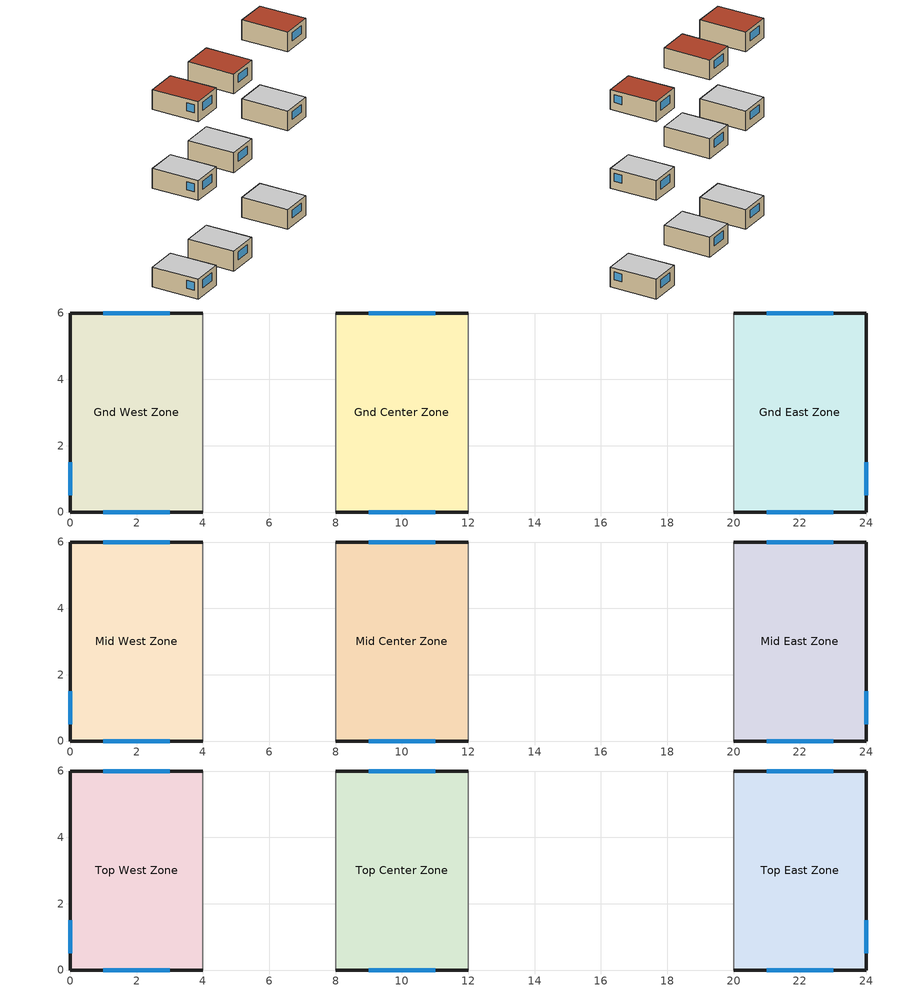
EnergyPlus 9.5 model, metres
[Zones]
Gnd Center Zone
 floor adiabatic (Floor Slab): 8,0 8,6 12,6 12,0 z0
 wall outside (Ext Wall): 12,6 8,6 / 8,0 12,0 z0:2.5
 wall adiabatic (Ext Wall): 12,0 12,6 / 8,6 8,0 z0:2.5
 window (Single Pane Window): 11,6 9,6 / 9,0 11,0 z1:2
 ceiling adiabatic (Ceiling): 8,6 8,0 12,0 12,6 z2.5
Gnd East Zone
 floor adiabatic (Floor Slab): 20,0 20,6 24,6 24,0 z0
 wall outside (Ext Wall): 20,0 24,0 24,6 20,6 z0:2.5
 wall adiabatic (Ext Wall): 20,6 20,0 z0:2.5
 window x3 (Single Pane Window): 24,0.5 24,1.5 z1:2
 window (Single Pane Window): 23,6 21,6 / 21,0 23,0 z1:2
 ceiling adiabatic (Ceiling): 20,6 20,0 24,0 24,6 z2.5
Gnd West Zone
 floor adiabatic (Floor Slab): 0,0 0,6 4,6 4,0 z0
 wall outside (Ext Wall): 4,6 0,6 0,0 4,0 z0:2.5
 wall adiabatic (Ext Wall): 4,0 4,6 z0:2.5
 window (Single Pane Window): 3,6 1,6 / 1,0 3,0 z1:2
 window x3 (Single Pane Window): 0,1.5 0,0.5 z1:2
 ceiling adiabatic (Ceiling): 0,6 0,0 4,0 4,6 z2.5
Mid Center Zone
 floor adiabatic (Floor): 8,0 8,6 12,6 12,0 z12.5
 wall outside (Ext Wall): 12,6 8,6 / 8,0 12,0 z12.5:15
 wall adiabatic (Ext Wall): 12,0 12,6 / 8,6 8,0 z12.5:15
 window (Single Pane Window): 11,6 9,6 / 9,0 11,0 z13.5:14.5
 ceiling adiabatic (Ceiling): 8,6 8,0 12,0 12,6 z15
Mid East Zone
 floor adiabatic (Floor): 20,0 20,6 24,6 24,0 z12.5
 wall outside (Ext Wall): 20,0 24,0 24,6 20,6 z12.5:15
 wall adiabatic (Ext Wall): 20,6 20,0 z12.5:15
 window x3 (Single Pane Window): 24,0.5 24,1.5 z13.5:14.5
 window (Single Pane Window): 23,6 21,6 / 21,0 23,0 z13.5:14.5
 ceiling adiabatic (Ceiling): 20,6 20,0 24,0 24,6 z15
Mid West Zone
 floor adiabatic (Floor): 0,0 0,6 4,6 4,0 z12.5
 wall outside (Ext Wall): 4,6 0,6 0,0 4,0 z12.5:15
 wall adiabatic (Ext Wall): 4,0 4,6 z12.5:15
 window (Single Pane Window): 3,6 1,6 / 1,0 3,0 z13.5:14.5
 window x3 (Single Pane Window): 0,1.5 0,0.5 z13.5:14.5
 ceiling adiabatic (Ceiling): 0,6 0,0 4,0 4,6 z15
Top Center Zone
 floor adiabatic (Floor): 8,0 8,6 12,6 12,0 z22.5
 wall outside (Ext Wall): 12,6 8,6 / 8,0 12,0 z22.5:25
 wall adiabatic (Ext Wall): 12,0 12,6 / 8,6 8,0 z22.5:25
 window (Single Pane Window): 11,6 9,6 / 9,0 11,0 z23.5:24.5
 roof outside (Roof): 8,6 8,0 12,0 12,6 z25
Top East Zone
 floor adiabatic (Floor): 20,0 20,6 24,6 24,0 z22.5
 wall outside (Ext Wall): 20,0 24,0 24,6 20,6 z22.5:25
 wall adiabatic (Ext Wall): 20,6 20,0 z22.5:25
 window x3 (Single Pane Window): 24,0.5 24,1.5 z23.5:24.5
 window (Single Pane Window): 23,6 21,6 / 21,0 23,0 z23.5:24.5
 roof outside (Roof): 20,6 20,0 24,0 24,6 z25
Top West Zone
 floor adiabatic (Floor): 0,0 0,6 4,6 4,0 z22.5
 wall outside (Ext Wall): 4,6 0,6 0,0 4,0 z22.5:25
 wall adiabatic (Ext Wall): 4,0 4,6 z22.5:25
 window (Single Pane Window): 3,6 1,6 / 1,0 3,0 z23.5:24.5
 window x3 (Single Pane Window): 0,1.5 0,0.5 z23.5:24.5
 roof outside (Roof): 0,6 0,0 4,0 4,6 z25
[Building]
Multistory Example: Loads convergence tolerance value=0.04; Maximum number of warmup days=25; Minimum number of warmup days=6; North axis=0; Solar distribution=FullExterior; Temperature convergence tolerance value=0.04; Terrain=Suburbs
[Site:HeightVariation]
Air temperature gradient coefficient=0.0065; Wind speed profile boundary layer thickness=460; Wind speed profile exponent=0.33
[Site:Location]
Chicago Ohare Intl Ap IL USA WMO=725300: Elevation=205; Latitude=41.99; Longitude=-87.91; Time zone=-6
[Site:WeatherStation]
Air temperature sensor height above ground=30; Wind sensor height above ground=30; Wind speed profile boundary layer thickness=460; Wind speed profile exponent=0.33
[SizingPeriod:DesignDay] Barometric pressure=98886; Day of month=21; Daylight saving time indicator=No; Humidity condition type=WetBulb; Rain indicator=No; Snow indicator=No; Solar model indicator=ASHRAEClearSky
Name | Daily dry bulb temperature range | Day type | Maximum dry bulb temperature | Month | Sky clearness | Wetbulb or dewpoint at maximum dry bulb | Wind direction | Wind speed
Chicago Ohare Intl Ap Ann Clg 1% Condns DB=>MWB | 10.5 | SummerDesignDay | 31.6 | 7 | 1 | 23 | 230 | 5.2
Chicago Ohare Intl Ap Ann Htg 99% Condns DB | 0 | WinterDesignDay | -16.6 | 1 | 0 | -16.6 | 270 | 4.9
[SizingPeriod:WeatherFileDays]
Weather File Sizing Period: End month=7; End day of month=25; Begin day of month=18; Begin month=7; Day of week for start day=SummerDesignDay; Use weather file daylight saving period=No; Use weather file rain and snow indicators=No
[Construction]
Ceiling: C12 - 2 IN HW CONCRETE, E4 - CEILING AIRSPACE, E5 - ACOUSTIC TILE
Ext Wall: A1 - 1 IN STUCCO, C4 - 4 IN COMMON BRICK, E1 - 3 / 4 IN PLASTER OR GYP BOARD
Floor: E5 - ACOUSTIC TILE, E4 - CEILING AIRSPACE, C12 - 2 IN HW CONCRETE
Floor Slab: C10 - 8 IN HW CONCRETE
Roof: ROOFING - ASPHALT SHINGLES, E3 - 3 / 8 IN FELT AND MEMBRANE, BB46 - 5 / 8 IN PLYWOOD
Single Pane Window: CLEAR GLASS
[Material] Thermal absorptance=0.9
Name | Conductivity | Density | Roughness | Solar absorptance | Specific heat | Thickness | Visible absorptance
A1 - 1 IN STUCCO | 0.691831 | 1858.142 | Smooth | 0.92 | 836.8 | 0.0253898 | 0.92
BB46 - 5 / 8 IN PLYWOOD | 0.11 | 544.62 | Smooth | 0.7 | 1210 | 0.01 | 0.7
C4 - 4 IN COMMON BRICK | 0.726422 | 1922.216 | Rough | 0.76 | 836.8 | 0.101498 | 0.76
C10 - 8 IN HW CONCRETE | 1.729577 | 2242.585 | MediumRough | 0.65 | 836.8 | 0.203302 | 0.65
C12 - 2 IN HW CONCRETE | 1.729577 | 2242.585 | MediumRough | 0.65 | 836.8 | 0.0509016 | 0.65
E1 - 3 / 4 IN PLASTER OR GYP BOARD | 0.726422 | 1601.846 | Smooth | 0.92 | 836.8 | 0.01905 | 0.92
E3 - 3 / 8 IN FELT AND MEMBRANE | 0.190253 | 1121.292 | Rough | 0.75 | 1673.6 | 0.00954024 | 0.75
E5 - ACOUSTIC TILE | 0.06 | 480.55 | MediumSmooth | 0.32 | 830 | 0.01 | 0.32
ROOFING - ASPHALT SHINGLES | 0.03 | 1121.29 | VeryRough | 0.7 | 830 | 0.0032 | 0.7
[Material:AirGap]
E4 - CEILING AIRSPACE: Thermal resistance=0.17
[WindowMaterial:Glazing]
CLEAR GLASS: Back side infrared hemispherical emissivity=0.84; Back side solar reflectance at normal incidence=0.075; Back side visible reflectance at normal incidence=0.081; Conductivity=0.9; Front side infrared hemispherical emissivity=0.84; Front side solar reflectance at normal incidence=0.075; Front side visible reflectance at normal incidence=0.081; Infrared transmittance at normal incidence=0; Optical data type=SpectralAverage; Solar transmittance at normal incidence=0.837; Thickness=0.003; Visible transmittance at normal incidence=0.898
[Coil:Cooling:DX:SingleSpeed] Availability schedule=AlwaysOnSchedule; Energy input ratio function of flow fraction curve=WindACEIRFFF; Energy input ratio function of temperature curve=WindACEIRFT; Gross rated cooling cop=3; Gross rated sensible heat ratio=Autosize; Gross rated total cooling capacity=Autosize; Part load fraction correlation curve=WindACPLFFPLR; Rated air flow rate=Autosize; Total cooling capacity function of flow fraction curve=WindACCoolCapFFF; Total cooling capacity function of temperature curve=WindACCoolCapFT
Gnd Center OA DX Coil; Gnd East OA DX Coil; Gnd West OA DX Coil; Mid Center OA DX Coil; Mid East OA DX Coil; Mid West OA DX Coil; Top Center OA DX Coil; Top East OA DX Coil; Top West OA DX Coil
[DesignSpecification:OutdoorAir] Outdoor air flow per zone=0.01888; Outdoor air flow per zone floor area=0; Outdoor air method=Flow/Zone
SZ DSOA Gnd Center Zone; SZ DSOA Gnd East Zone; SZ DSOA Gnd West Zone; SZ DSOA Mid Center Zone; SZ DSOA Mid East Zone; SZ DSOA Mid West Zone; SZ DSOA Top Center Zone; SZ DSOA Top East Zone; SZ DSOA Top West Zone
[Fan:OnOff] Availability schedule=AlwaysOnSchedule; Fan total efficiency=0.5; Maximum flow rate=Autosize; Motor efficiency=0.9; Motor in airstream fraction=1; Pressure rise=75
Gnd Center OA Fan; Gnd East OA Fan; Gnd West OA Fan; Mid Center OA Fan; Mid East OA Fan; Mid West OA Fan; Top Center OA Fan; Top East OA Fan; Top West OA Fan
[Sizing:Zone] Account for dedicated outdoor air system=No; Cooling design air flow method=DesignDay; Dedicated outdoor air high setpoint temperature for design=Autosize; Dedicated outdoor air low setpoint temperature for design=Autosize; Dedicated outdoor air system control strategy=NeutralSupplyAir; Heating design air flow method=DesignDay; Zone cooling design supply air humidity ratio=0.009; Zone cooling design supply air temperature=14; Zone cooling design supply air temperature input method=SupplyAirTemperature; Zone cooling sizing factor=1.2; Zone heating design supply air humidity ratio=0.009; Zone heating design supply air temperature=50; Zone heating design supply air temperature input method=SupplyAirTemperature; Zone heating sizing factor=1.2
Name | Design specification outdoor air object
Gnd West Zone | SZ DSOA Gnd West Zone
Gnd Center Zone | SZ DSOA Gnd Center Zone
Gnd East Zone | SZ DSOA Gnd East Zone
Mid West Zone | SZ DSOA Mid West Zone
Mid Center Zone | SZ DSOA Mid Center Zone
Mid East Zone | SZ DSOA Mid East Zone
Top West Zone | SZ DSOA Top West Zone
Top Center Zone | SZ DSOA Top Center Zone
Top East Zone | SZ DSOA Top East Zone
[ThermostatSetpoint:DualSetpoint]
Heating Cooling Setpoint: Cooling setpoint temperature schedule=Cooling Temp Sch; Heating setpoint temperature schedule=Heating Temp Sch
[Zone] Ceiling height=Autocalculate; Type=1; Volume=Autocalculate
Name | Multiplier
Gnd Center Zone; Mid Center Zone; Top Center Zone | 4
Gnd East Zone; Gnd West Zone; Mid East Zone; Mid West Zone; Top East Zone; Top West Zone | 1
[ZoneControl:Thermostat] Control 1=Heating Cooling Setpoint; Control type schedule=Zone Control Type Sch
Name | Zone or zonelist
Gnd Center Thermostat | Gnd Center Zone
Gnd East Thermostat | Gnd East Zone
Gnd West Thermostat | Gnd West Zone
Mid Center Thermostat | Mid Center Zone
Mid East Thermostat | Mid East Zone
Mid West Thermostat | Mid West Zone
Top Center Thermostat | Top Center Zone
Top East Thermostat | Top East Zone
Top West Thermostat | Top West Zone
[ZoneHVAC:Baseboard:Convective:Electric] Availability schedule=AlwaysOnSchedule; Efficiency=0.95; Heating design capacity=Autosize; Heating design capacity method=HeatingDesignCapacity
Gnd Center Baseboard; Gnd East Baseboard; Gnd West Baseboard; Mid Center Baseboard; Mid East Baseboard; Mid West Baseboard; Top Center Baseboard; Top East Baseboard; Top West Baseboard
[Zone equipment]
Gnd Center Zone: Gnd Center Window AC, Gnd Center Baseboard
Gnd East Zone: Gnd East Window AC, Gnd East Baseboard
Gnd West Zone: Gnd West Window AC, Gnd West Baseboard
Mid Center Zone: Mid Center Window AC, Mid Center Baseboard
Mid East Zone: Mid East Window AC, Mid East Baseboard
Mid West Zone: Mid West Window AC, Mid West Baseboard
Top Center Zone: Top Center Window AC, Top Center Baseboard
Top East Zone: Top East Window AC, Top East Baseboard
Top West Zone: Top West Window AC, Top West Baseboard
[ZoneHVAC:WindowAirConditioner] Availability schedule=AlwaysOnSchedule; Cooling convergence tolerance=0.001; Fan placement=BlowThrough; Maximum outdoor air flow rate=Autosize; Maximum supply air flow rate=Autosize; Supply air fan operating mode schedule=CyclingFanSch
Name | Dx cooling coil | Supply air fan
Gnd Center Window AC | Gnd Center OA DX Coil | Gnd Center OA Fan
Gnd East Window AC | Gnd East OA DX Coil | Gnd East OA Fan
Gnd West Window AC | Gnd West OA DX Coil | Gnd West OA Fan
Mid Center Window AC | Mid Center OA DX Coil | Mid Center OA Fan
Mid East Window AC | Mid East OA DX Coil | Mid East OA Fan
Mid West Window AC | Mid West OA DX Coil | Mid West OA Fan
Top Center Window AC | Top Center OA DX Coil | Top Center OA Fan
Top East Window AC | Top East OA DX Coil | Top East OA Fan
Top West Window AC | Top West OA DX Coil | Top West OA Fan
[Curve:Biquadratic] Input unit type for x=Temperature; Input unit type for y=Temperature; Maximum value of x=23.88889; Maximum value of y=46.11111; Minimum value of x=12.77778; Minimum value of y=18; Output unit type=Dimensionless
Name | Coefficient1 constant | Coefficient2 x | Coefficient3 x 2 | Coefficient4 y | Coefficient5 y 2 | Coefficient6 x y
WindACCoolCapFT | 0.942588 | 0.00954335 | 0.00068377 | -0.0110427 | 5.249e-06 | -9.72e-06
WindACEIRFT | 0.342414 | 0.034885 | -0.0006237 | 0.00497722 | 0.000437951 | -0.000728028
[Curve:Quadratic]
Name | Maximum value of x | Minimum value of x | Coefficient1 constant | Coefficient2 x | Coefficient3 x 2
WindACCoolCapFFF | 1.5 | 0.5 | 0.8 | 0.2 | 0
WindACEIRFFF | 1.5 | 0.5 | 1.1552 | -0.1808 | 0.0256
WindACPLFFPLR | 1 | 0 | 0.85 | 0.15 | 0
[Schedule:Compact]
AlwaysOnSchedule: THROUGH: 12/31, FOR: AllDays, UNTIL: 24:00, 1
Cooling Temp Sch: THROUGH: 12/31, FOR: AllDays, UNTIL: 24:00, 24
CyclingFanSch: Through: 12/31, For: AllDays, Until: 24:00, 0
Heating Temp Sch: THROUGH: 12/31, FOR: AllDays, UNTIL: 24:00, 20
Zone Control Type Sch: THROUGH: 12/31, FOR: AllDays, UNTIL: 24:00, 4
